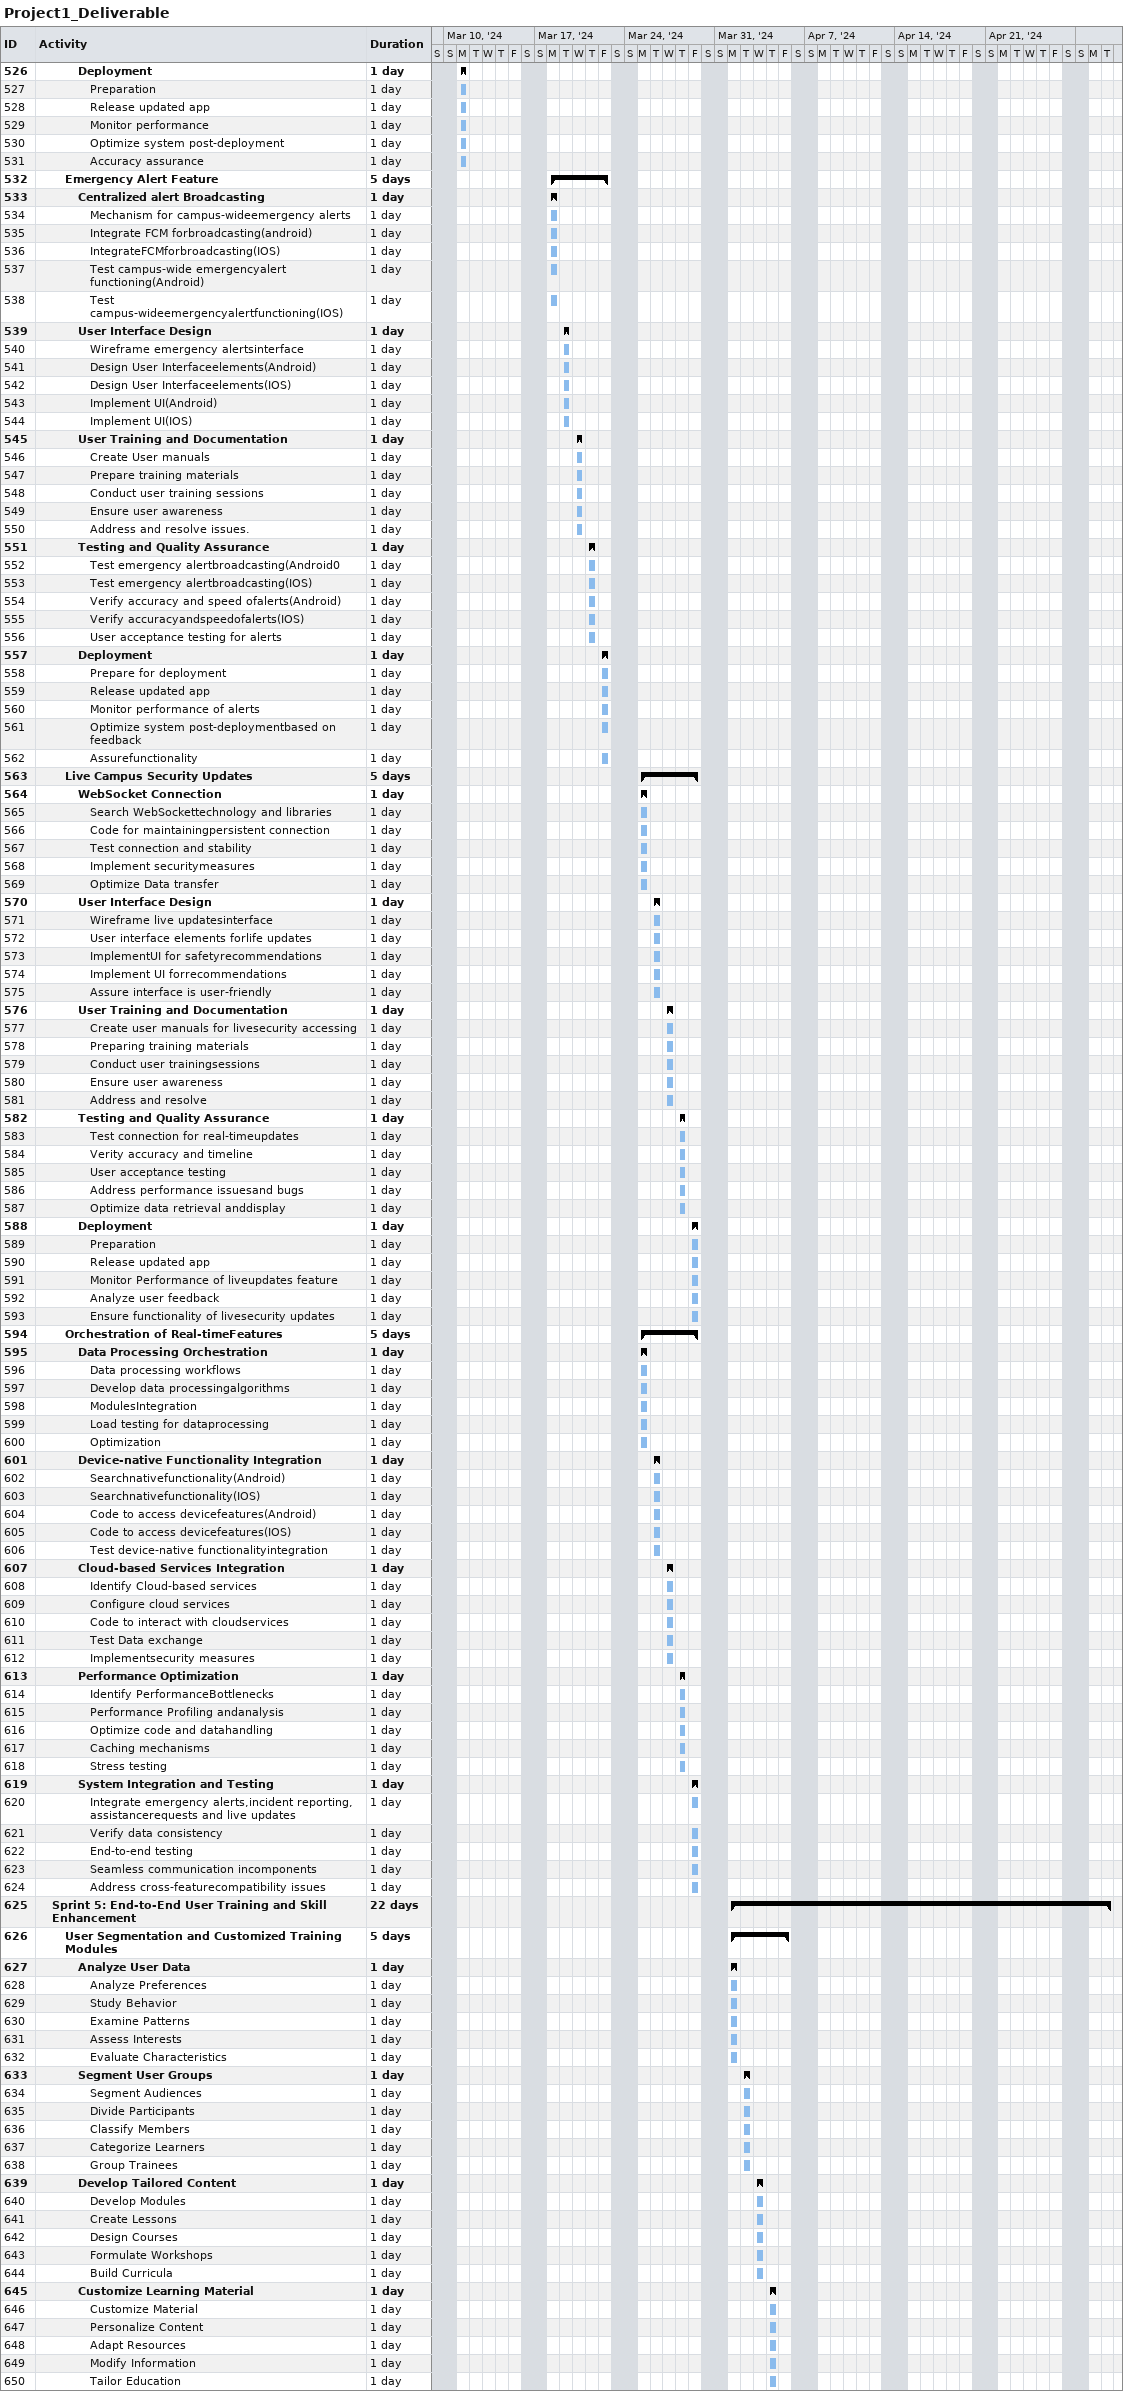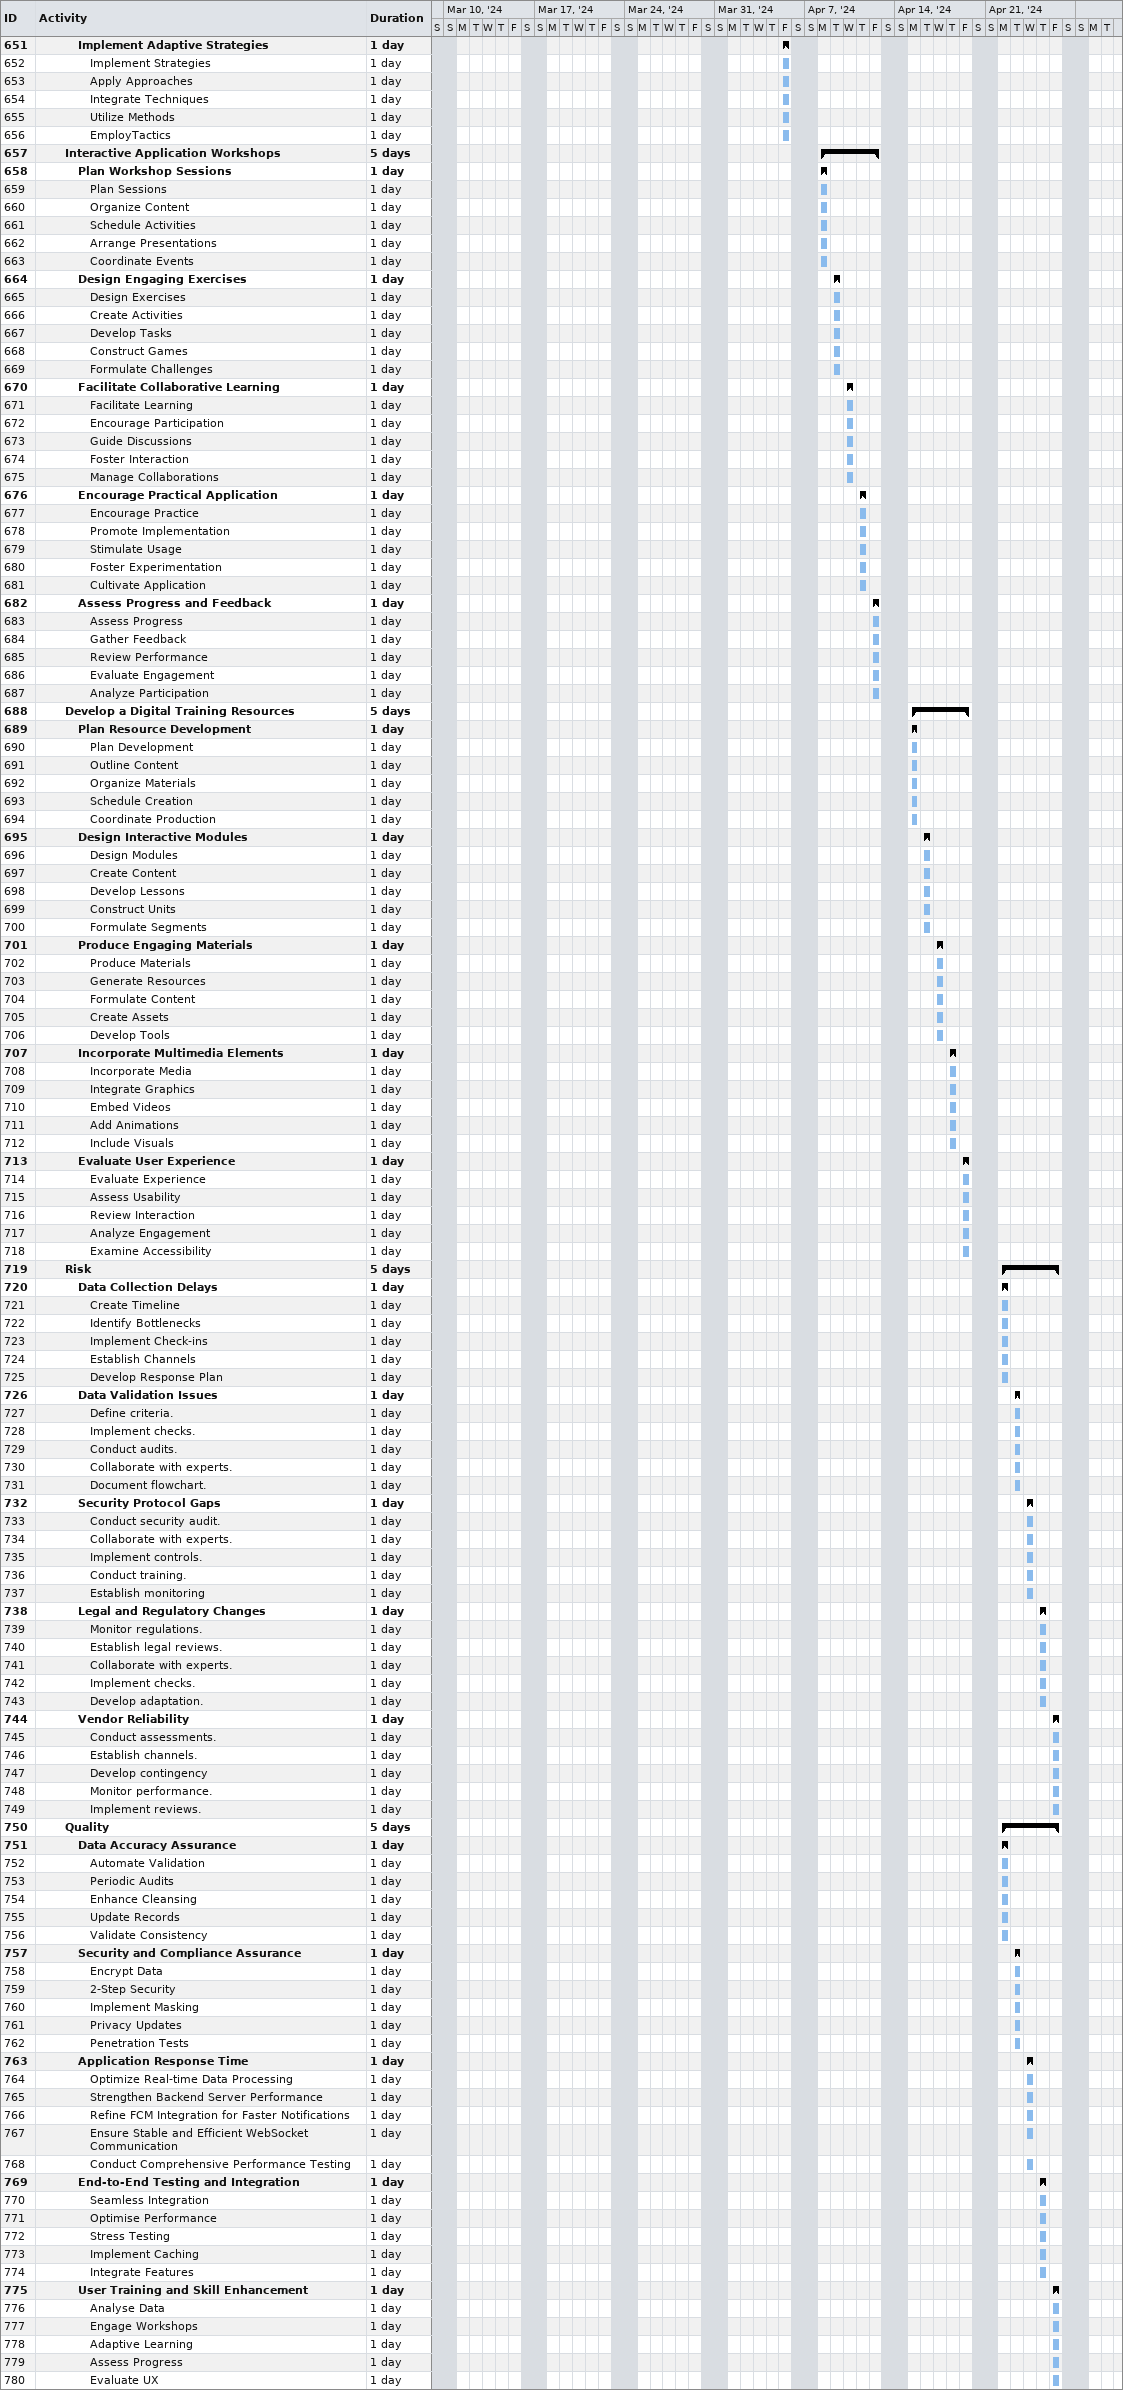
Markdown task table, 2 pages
Project1_Deliverable

| ID | Level | Task | Duration | Start | Finish |
|---|---|---|---|---|---|
| 526 | 4 | **Deployment** | 1d | 2024-03-11 | 2024-03-11 |
| 527 | 5 | Preparation | 1d | 2024-03-11 | 2024-03-11 |
| 528 | 5 | Release updated app | 1d | 2024-03-11 | 2024-03-11 |
| 529 | 5 | Monitor performance | 1d | 2024-03-11 | 2024-03-11 |
| 530 | 5 | Optimize system post-deployment | 1d | 2024-03-11 | 2024-03-11 |
| 531 | 5 | Accuracy assurance | 1d | 2024-03-11 | 2024-03-11 |
| 532 | 3 | **Emergency Alert Feature** | 5d | 2024-03-18 | 2024-03-22 |
| 533 | 4 | **Centralized alert Broadcasting** | 1d | 2024-03-18 | 2024-03-18 |
| 534 | 5 | Mechanism for campus-wideemergency alerts | 1d | 2024-03-18 | 2024-03-18 |
| 535 | 5 | Integrate FCM forbroadcasting(android) | 1d | 2024-03-18 | 2024-03-18 |
| 536 | 5 | IntegrateFCMforbroadcasting(IOS) | 1d | 2024-03-18 | 2024-03-18 |
| 537 | 5 | Test campus-wide emergencyalert functioning(Android) | 1d | 2024-03-18 | 2024-03-18 |
| 538 | 5 | Test campus-wideemergencyalertfunctioning(IOS) | 1d | 2024-03-18 | 2024-03-18 |
| 539 | 4 | **User Interface Design** | 1d | 2024-03-19 | 2024-03-19 |
| 540 | 5 | Wireframe emergency alertsinterface | 1d | 2024-03-19 | 2024-03-19 |
| 541 | 5 | Design User Interfaceelements(Android) | 1d | 2024-03-19 | 2024-03-19 |
| 542 | 5 | Design User Interfaceelements(IOS) | 1d | 2024-03-19 | 2024-03-19 |
| 543 | 5 | Implement UI(Android) | 1d | 2024-03-19 | 2024-03-19 |
| 544 | 5 | Implement UI(IOS) | 1d | 2024-03-19 | 2024-03-19 |
| 545 | 4 | **User Training and Documentation** | 1d | 2024-03-20 | 2024-03-20 |
| 546 | 5 | Create User manuals | 1d | 2024-03-20 | 2024-03-20 |
| 547 | 5 | Prepare training materials | 1d | 2024-03-20 | 2024-03-20 |
| 548 | 5 | Conduct user training sessions | 1d | 2024-03-20 | 2024-03-20 |
| 549 | 5 | Ensure user awareness | 1d | 2024-03-20 | 2024-03-20 |
| 550 | 5 | Address and resolve issues. | 1d | 2024-03-20 | 2024-03-20 |
| 551 | 4 | **Testing and Quality Assurance** | 1d | 2024-03-21 | 2024-03-21 |
| 552 | 5 | Test emergency alertbroadcasting(Android0 | 1d | 2024-03-21 | 2024-03-21 |
| 553 | 5 | Test emergency alertbroadcasting(IOS) | 1d | 2024-03-21 | 2024-03-21 |
| 554 | 5 | Verify accuracy and speed ofalerts(Android) | 1d | 2024-03-21 | 2024-03-21 |
| 555 | 5 | Verify accuracyandspeedofalerts(IOS) | 1d | 2024-03-21 | 2024-03-21 |
| 556 | 5 | User acceptance testing for alerts | 1d | 2024-03-21 | 2024-03-21 |
| 557 | 4 | **Deployment** | 1d | 2024-03-22 | 2024-03-22 |
| 558 | 5 | Prepare for deployment | 1d | 2024-03-22 | 2024-03-22 |
| 559 | 5 | Release updated app | 1d | 2024-03-22 | 2024-03-22 |
| 560 | 5 | Monitor performance of alerts | 1d | 2024-03-22 | 2024-03-22 |
| 561 | 5 | Optimize system post-deploymentbased on feedback | 1d | 2024-03-22 | 2024-03-22 |
| 562 | 5 | Assurefunctionality | 1d | 2024-03-22 | 2024-03-22 |
| 563 | 3 | **Live Campus Security Updates** | 5d | 2024-03-25 | 2024-03-29 |
| 564 | 4 | **WebSocket Connection** | 1d | 2024-03-25 | 2024-03-25 |
| 565 | 5 | Search WebSockettechnology and libraries | 1d | 2024-03-25 | 2024-03-25 |
| 566 | 5 | Code for maintainingpersistent connection | 1d | 2024-03-25 | 2024-03-25 |
| 567 | 5 | Test connection and stability | 1d | 2024-03-25 | 2024-03-25 |
| 568 | 5 | Implement securitymeasures | 1d | 2024-03-25 | 2024-03-25 |
| 569 | 5 | Optimize Data transfer | 1d | 2024-03-25 | 2024-03-25 |
| 570 | 4 | **User Interface Design** | 1d | 2024-03-26 | 2024-03-26 |
| 571 | 5 | Wireframe live updatesinterface | 1d | 2024-03-26 | 2024-03-26 |
| 572 | 5 | User interface elements forlife updates | 1d | 2024-03-26 | 2024-03-26 |
| 573 | 5 | ImplementUI for safetyrecommendations | 1d | 2024-03-26 | 2024-03-26 |
| 574 | 5 | Implement UI forrecommendations | 1d | 2024-03-26 | 2024-03-26 |
| 575 | 5 | Assure interface is user-friendly | 1d | 2024-03-26 | 2024-03-26 |
| 576 | 4 | **User Training and Documentation** | 1d | 2024-03-27 | 2024-03-27 |
| 577 | 5 | Create user manuals for livesecurity accessing | 1d | 2024-03-27 | 2024-03-27 |
| 578 | 5 | Preparing training materials | 1d | 2024-03-27 | 2024-03-27 |
| 579 | 5 | Conduct user trainingsessions | 1d | 2024-03-27 | 2024-03-27 |
| 580 | 5 | Ensure user awareness | 1d | 2024-03-27 | 2024-03-27 |
| 581 | 5 | Address and resolve | 1d | 2024-03-27 | 2024-03-27 |
| 582 | 4 | **Testing and Quality Assurance** | 1d | 2024-03-28 | 2024-03-28 |
| 583 | 5 | Test connection for real-timeupdates | 1d | 2024-03-28 | 2024-03-28 |
| 584 | 5 | Verity accuracy and timeline | 1d | 2024-03-28 | 2024-03-28 |
| 585 | 5 | User acceptance testing | 1d | 2024-03-28 | 2024-03-28 |
| 586 | 5 | Address performance issuesand bugs | 1d | 2024-03-28 | 2024-03-28 |
| 587 | 5 | Optimize data retrieval anddisplay | 1d | 2024-03-28 | 2024-03-28 |
| 588 | 4 | **Deployment** | 1d | 2024-03-29 | 2024-03-29 |
| 589 | 5 | Preparation | 1d | 2024-03-29 | 2024-03-29 |
| 590 | 5 | Release updated app | 1d | 2024-03-29 | 2024-03-29 |
| 591 | 5 | Monitor Performance of liveupdates feature | 1d | 2024-03-29 | 2024-03-29 |
| 592 | 5 | Analyze user feedback | 1d | 2024-03-29 | 2024-03-29 |
| 593 | 5 | Ensure functionality of livesecurity updates | 1d | 2024-03-29 | 2024-03-29 |
| 594 | 3 | **Orchestration of Real-timeFeatures** | 5d | 2024-03-25 | 2024-03-29 |
| 595 | 4 | **Data Processing Orchestration** | 1d | 2024-03-25 | 2024-03-25 |
| 596 | 5 | Data processing workflows | 1d | 2024-03-25 | 2024-03-25 |
| 597 | 5 | Develop data processingalgorithms | 1d | 2024-03-25 | 2024-03-25 |
| 598 | 5 | ModulesIntegration | 1d | 2024-03-25 | 2024-03-25 |
| 599 | 5 | Load testing for dataprocessing | 1d | 2024-03-25 | 2024-03-25 |
| 600 | 5 | Optimization | 1d | 2024-03-25 | 2024-03-25 |
| 601 | 4 | **Device-native Functionality Integration** | 1d | 2024-03-26 | 2024-03-26 |
| 602 | 5 | Searchnativefunctionality(Android) | 1d | 2024-03-26 | 2024-03-26 |
| 603 | 5 | Searchnativefunctionality(IOS) | 1d | 2024-03-26 | 2024-03-26 |
| 604 | 5 | Code to access devicefeatures(Android) | 1d | 2024-03-26 | 2024-03-26 |
| 605 | 5 | Code to access devicefeatures(IOS) | 1d | 2024-03-26 | 2024-03-26 |
| 606 | 5 | Test device-native functionalityintegration | 1d | 2024-03-26 | 2024-03-26 |
| 607 | 4 | **Cloud-based Services Integration** | 1d | 2024-03-27 | 2024-03-27 |
| 608 | 5 | Identify Cloud-based services | 1d | 2024-03-27 | 2024-03-27 |
| 609 | 5 | Configure cloud services | 1d | 2024-03-27 | 2024-03-27 |
| 610 | 5 | Code to interact with cloudservices | 1d | 2024-03-27 | 2024-03-27 |
| 611 | 5 | Test Data exchange | 1d | 2024-03-27 | 2024-03-27 |
| 612 | 5 | Implementsecurity measures | 1d | 2024-03-27 | 2024-03-27 |
| 613 | 4 | **Performance Optimization** | 1d | 2024-03-28 | 2024-03-28 |
| 614 | 5 | Identify PerformanceBottlenecks | 1d | 2024-03-28 | 2024-03-28 |
| 615 | 5 | Performance Profiling andanalysis | 1d | 2024-03-28 | 2024-03-28 |
| 616 | 5 | Optimize code and datahandling | 1d | 2024-03-28 | 2024-03-28 |
| 617 | 5 | Caching mechanisms | 1d | 2024-03-28 | 2024-03-28 |
| 618 | 5 | Stress testing | 1d | 2024-03-28 | 2024-03-28 |
| 619 | 4 | **System Integration and Testing** | 1d | 2024-03-29 | 2024-03-29 |
| 620 | 5 | Integrate emergency alerts,incident reporting, assistancerequests and live updates | 1d | 2024-03-29 | 2024-03-29 |
| 621 | 5 | Verify data consistency | 1d | 2024-03-29 | 2024-03-29 |
| 622 | 5 | End-to-end testing | 1d | 2024-03-29 | 2024-03-29 |
| 623 | 5 | Seamless communication incomponents | 1d | 2024-03-29 | 2024-03-29 |
| 624 | 5 | Address cross-featurecompatibility issues | 1d | 2024-03-29 | 2024-03-29 |
| 625 | 2 | **Sprint 5: End-to-End User Training and Skill Enhancement** | 22d | 2024-04-01 | 2024-04-30 |
| 626 | 3 | **User Segmentation and Customized Training Modules** | 5d | 2024-04-01 | 2024-04-05 |
| 627 | 4 | **Analyze User Data** | 1d | 2024-04-01 | 2024-04-01 |
| 628 | 5 | Analyze Preferences | 1d | 2024-04-01 | 2024-04-01 |
| 629 | 5 | Study Behavior | 1d | 2024-04-01 | 2024-04-01 |
| 630 | 5 | Examine Patterns | 1d | 2024-04-01 | 2024-04-01 |
| 631 | 5 | Assess Interests | 1d | 2024-04-01 | 2024-04-01 |
| 632 | 5 | Evaluate Characteristics | 1d | 2024-04-01 | 2024-04-01 |
| 633 | 4 | **Segment User Groups** | 1d | 2024-04-02 | 2024-04-02 |
| 634 | 5 | Segment Audiences | 1d | 2024-04-02 | 2024-04-02 |
| 635 | 5 | Divide Participants | 1d | 2024-04-02 | 2024-04-02 |
| 636 | 5 | Classify Members | 1d | 2024-04-02 | 2024-04-02 |
| 637 | 5 | Categorize Learners | 1d | 2024-04-02 | 2024-04-02 |
| 638 | 5 | Group Trainees | 1d | 2024-04-02 | 2024-04-02 |
| 639 | 4 | **Develop Tailored Content** | 1d | 2024-04-03 | 2024-04-03 |
| 640 | 5 | Develop Modules | 1d | 2024-04-03 | 2024-04-03 |
| 641 | 5 | Create Lessons | 1d | 2024-04-03 | 2024-04-03 |
| 642 | 5 | Design Courses | 1d | 2024-04-03 | 2024-04-03 |
| 643 | 5 | Formulate Workshops | 1d | 2024-04-03 | 2024-04-03 |
| 644 | 5 | Build Curricula | 1d | 2024-04-03 | 2024-04-03 |
| 645 | 4 | **Customize Learning Material** | 1d | 2024-04-04 | 2024-04-04 |
| 646 | 5 | Customize Material | 1d | 2024-04-04 | 2024-04-04 |
| 647 | 5 | Personalize Content | 1d | 2024-04-04 | 2024-04-04 |
| 648 | 5 | Adapt Resources | 1d | 2024-04-04 | 2024-04-04 |
| 649 | 5 | Modify Information | 1d | 2024-04-04 | 2024-04-04 |
| 650 | 5 | Tailor Education | 1d | 2024-04-04 | 2024-04-04 |
| 651 | 4 | **Implement Adaptive Strategies** | 1d | 2024-04-05 | 2024-04-05 |
| 652 | 5 | Implement Strategies | 1d | 2024-04-05 | 2024-04-05 |
| 653 | 5 | Apply Approaches | 1d | 2024-04-05 | 2024-04-05 |
| 654 | 5 | Integrate Techniques | 1d | 2024-04-05 | 2024-04-05 |
| 655 | 5 | Utilize Methods | 1d | 2024-04-05 | 2024-04-05 |
| 656 | 5 | EmployTactics | 1d | 2024-04-05 | 2024-04-05 |
| 657 | 3 | **Interactive Application Workshops** | 5d | 2024-04-08 | 2024-04-12 |
| 658 | 4 | **Plan Workshop Sessions** | 1d | 2024-04-08 | 2024-04-08 |
| 659 | 5 | Plan Sessions | 1d | 2024-04-08 | 2024-04-08 |
| 660 | 5 | Organize Content | 1d | 2024-04-08 | 2024-04-08 |
| 661 | 5 | Schedule Activities | 1d | 2024-04-08 | 2024-04-08 |
| 662 | 5 | Arrange Presentations | 1d | 2024-04-08 | 2024-04-08 |
| 663 | 5 | Coordinate Events | 1d | 2024-04-08 | 2024-04-08 |
| 664 | 4 | **Design Engaging Exercises** | 1d | 2024-04-09 | 2024-04-09 |
| 665 | 5 | Design Exercises | 1d | 2024-04-09 | 2024-04-09 |
| 666 | 5 | Create Activities | 1d | 2024-04-09 | 2024-04-09 |
| 667 | 5 | Develop Tasks | 1d | 2024-04-09 | 2024-04-09 |
| 668 | 5 | Construct Games | 1d | 2024-04-09 | 2024-04-09 |
| 669 | 5 | Formulate Challenges | 1d | 2024-04-09 | 2024-04-09 |
| 670 | 4 | **Facilitate Collaborative Learning** | 1d | 2024-04-10 | 2024-04-10 |
| 671 | 5 | Facilitate Learning | 1d | 2024-04-10 | 2024-04-10 |
| 672 | 5 | Encourage Participation | 1d | 2024-04-10 | 2024-04-10 |
| 673 | 5 | Guide Discussions | 1d | 2024-04-10 | 2024-04-10 |
| 674 | 5 | Foster Interaction | 1d | 2024-04-10 | 2024-04-10 |
| 675 | 5 | Manage Collaborations | 1d | 2024-04-10 | 2024-04-10 |
| 676 | 4 | **Encourage Practical Application** | 1d | 2024-04-11 | 2024-04-11 |
| 677 | 5 | Encourage Practice | 1d | 2024-04-11 | 2024-04-11 |
| 678 | 5 | Promote Implementation | 1d | 2024-04-11 | 2024-04-11 |
| 679 | 5 | Stimulate Usage | 1d | 2024-04-11 | 2024-04-11 |
| 680 | 5 | Foster Experimentation | 1d | 2024-04-11 | 2024-04-11 |
| 681 | 5 | Cultivate Application | 1d | 2024-04-11 | 2024-04-11 |
| 682 | 4 | **Assess Progress and Feedback** | 1d | 2024-04-12 | 2024-04-12 |
| 683 | 5 | Assess Progress | 1d | 2024-04-12 | 2024-04-12 |
| 684 | 5 | Gather Feedback | 1d | 2024-04-12 | 2024-04-12 |
| 685 | 5 | Review Performance | 1d | 2024-04-12 | 2024-04-12 |
| 686 | 5 | Evaluate Engagement | 1d | 2024-04-12 | 2024-04-12 |
| 687 | 5 | Analyze Participation | 1d | 2024-04-12 | 2024-04-12 |
| 688 | 3 | **Develop a Digital Training Resources** | 5d | 2024-04-15 | 2024-04-19 |
| 689 | 4 | **Plan Resource Development** | 1d | 2024-04-15 | 2024-04-15 |
| 690 | 5 | Plan Development | 1d | 2024-04-15 | 2024-04-15 |
| 691 | 5 | Outline Content | 1d | 2024-04-15 | 2024-04-15 |
| 692 | 5 | Organize Materials | 1d | 2024-04-15 | 2024-04-15 |
| 693 | 5 | Schedule Creation | 1d | 2024-04-15 | 2024-04-15 |
| 694 | 5 | Coordinate Production | 1d | 2024-04-15 | 2024-04-15 |
| 695 | 4 | **Design Interactive Modules** | 1d | 2024-04-16 | 2024-04-16 |
| 696 | 5 | Design Modules | 1d | 2024-04-16 | 2024-04-16 |
| 697 | 5 | Create Content | 1d | 2024-04-16 | 2024-04-16 |
| 698 | 5 | Develop Lessons | 1d | 2024-04-16 | 2024-04-16 |
| 699 | 5 | Construct Units | 1d | 2024-04-16 | 2024-04-16 |
| 700 | 5 | Formulate Segments | 1d | 2024-04-16 | 2024-04-16 |
| 701 | 4 | **Produce Engaging Materials** | 1d | 2024-04-17 | 2024-04-17 |
| 702 | 5 | Produce Materials | 1d | 2024-04-17 | 2024-04-17 |
| 703 | 5 | Generate Resources | 1d | 2024-04-17 | 2024-04-17 |
| 704 | 5 | Formulate Content | 1d | 2024-04-17 | 2024-04-17 |
| 705 | 5 | Create Assets | 1d | 2024-04-17 | 2024-04-17 |
| 706 | 5 | Develop Tools | 1d | 2024-04-17 | 2024-04-17 |
| 707 | 4 | **Incorporate Multimedia Elements** | 1d | 2024-04-18 | 2024-04-18 |
| 708 | 5 | Incorporate Media | 1d | 2024-04-18 | 2024-04-18 |
| 709 | 5 | Integrate Graphics | 1d | 2024-04-18 | 2024-04-18 |
| 710 | 5 | Embed Videos | 1d | 2024-04-18 | 2024-04-18 |
| 711 | 5 | Add Animations | 1d | 2024-04-18 | 2024-04-18 |
| 712 | 5 | Include Visuals | 1d | 2024-04-18 | 2024-04-18 |
| 713 | 4 | **Evaluate User Experience** | 1d | 2024-04-19 | 2024-04-19 |
| 714 | 5 | Evaluate Experience | 1d | 2024-04-19 | 2024-04-19 |
| 715 | 5 | Assess Usability | 1d | 2024-04-19 | 2024-04-19 |
| 716 | 5 | Review Interaction | 1d | 2024-04-19 | 2024-04-19 |
| 717 | 5 | Analyze Engagement | 1d | 2024-04-19 | 2024-04-19 |
| 718 | 5 | Examine Accessibility | 1d | 2024-04-19 | 2024-04-19 |
| 719 | 3 | **Risk** | 5d | 2024-04-22 | 2024-04-26 |
| 720 | 4 | **Data Collection Delays** | 1d | 2024-04-22 | 2024-04-22 |
| 721 | 5 | Create Timeline | 1d | 2024-04-22 | 2024-04-22 |
| 722 | 5 | Identify Bottlenecks | 1d | 2024-04-22 | 2024-04-22 |
| 723 | 5 | Implement Check-ins | 1d | 2024-04-22 | 2024-04-22 |
| 724 | 5 | Establish Channels | 1d | 2024-04-22 | 2024-04-22 |
| 725 | 5 | Develop Response Plan | 1d | 2024-04-22 | 2024-04-22 |
| 726 | 4 | **Data Validation Issues** | 1d | 2024-04-23 | 2024-04-23 |
| 727 | 5 | Define criteria. | 1d | 2024-04-23 | 2024-04-23 |
| 728 | 5 | Implement checks. | 1d | 2024-04-23 | 2024-04-23 |
| 729 | 5 | Conduct audits. | 1d | 2024-04-23 | 2024-04-23 |
| 730 | 5 | Collaborate with experts. | 1d | 2024-04-23 | 2024-04-23 |
| 731 | 5 | Document flowchart. | 1d | 2024-04-23 | 2024-04-23 |
| 732 | 4 | **Security Protocol Gaps** | 1d | 2024-04-24 | 2024-04-24 |
| 733 | 5 | Conduct security audit. | 1d | 2024-04-24 | 2024-04-24 |
| 734 | 5 | Collaborate with experts. | 1d | 2024-04-24 | 2024-04-24 |
| 735 | 5 | Implement controls. | 1d | 2024-04-24 | 2024-04-24 |
| 736 | 5 | Conduct training. | 1d | 2024-04-24 | 2024-04-24 |
| 737 | 5 | Establish monitoring | 1d | 2024-04-24 | 2024-04-24 |
| 738 | 4 | **Legal and Regulatory Changes** | 1d | 2024-04-25 | 2024-04-25 |
| 739 | 5 | Monitor regulations. | 1d | 2024-04-25 | 2024-04-25 |
| 740 | 5 | Establish legal reviews. | 1d | 2024-04-25 | 2024-04-25 |
| 741 | 5 | Collaborate with experts. | 1d | 2024-04-25 | 2024-04-25 |
| 742 | 5 | Implement checks. | 1d | 2024-04-25 | 2024-04-25 |
| 743 | 5 | Develop adaptation. | 1d | 2024-04-25 | 2024-04-25 |
| 744 | 4 | **Vendor Reliability** | 1d | 2024-04-26 | 2024-04-26 |
| 745 | 5 | Conduct assessments. | 1d | 2024-04-26 | 2024-04-26 |
| 746 | 5 | Establish channels. | 1d | 2024-04-26 | 2024-04-26 |
| 747 | 5 | Develop contingency | 1d | 2024-04-26 | 2024-04-26 |
| 748 | 5 | Monitor performance. | 1d | 2024-04-26 | 2024-04-26 |
| 749 | 5 | Implement reviews. | 1d | 2024-04-26 | 2024-04-26 |
| 750 | 3 | **Quality** | 5d | 2024-04-22 | 2024-04-26 |
| 751 | 4 | **Data Accuracy Assurance** | 1d | 2024-04-22 | 2024-04-22 |
| 752 | 5 | Automate Validation | 1d | 2024-04-22 | 2024-04-22 |
| 753 | 5 | Periodic Audits | 1d | 2024-04-22 | 2024-04-22 |
| 754 | 5 | Enhance Cleansing | 1d | 2024-04-22 | 2024-04-22 |
| 755 | 5 | Update Records | 1d | 2024-04-22 | 2024-04-22 |
| 756 | 5 | Validate Consistency | 1d | 2024-04-22 | 2024-04-22 |
| 757 | 4 | **Security and Compliance Assurance** | 1d | 2024-04-23 | 2024-04-23 |
| 758 | 5 | Encrypt Data | 1d | 2024-04-23 | 2024-04-23 |
| 759 | 5 | 2-Step Security | 1d | 2024-04-23 | 2024-04-23 |
| 760 | 5 | Implement Masking | 1d | 2024-04-23 | 2024-04-23 |
| 761 | 5 | Privacy Updates | 1d | 2024-04-23 | 2024-04-23 |
| 762 | 5 | Penetration Tests | 1d | 2024-04-23 | 2024-04-23 |
| 763 | 4 | **Application Response Time** | 1d | 2024-04-24 | 2024-04-24 |
| 764 | 5 | Optimize Real-time Data Processing | 1d | 2024-04-24 | 2024-04-24 |
| 765 | 5 | Strengthen Backend Server Performance | 1d | 2024-04-24 | 2024-04-24 |
| 766 | 5 | Refine FCM Integration for Faster Notifications | 1d | 2024-04-24 | 2024-04-24 |
| 767 | 5 | Ensure Stable and Efficient WebSocket Communication | 1d | 2024-04-24 | 2024-04-24 |
| 768 | 5 | Conduct Comprehensive Performance Testing | 1d | 2024-04-24 | 2024-04-24 |
| 769 | 4 | **End-to-End Testing and Integration** | 1d | 2024-04-25 | 2024-04-25 |
| 770 | 5 | Seamless Integration | 1d | 2024-04-25 | 2024-04-25 |
| 771 | 5 | Optimise Performance | 1d | 2024-04-25 | 2024-04-25 |
| 772 | 5 | Stress Testing | 1d | 2024-04-25 | 2024-04-25 |
| 773 | 5 | Implement Caching | 1d | 2024-04-25 | 2024-04-25 |
| 774 | 5 | Integrate Features | 1d | 2024-04-25 | 2024-04-25 |
| 775 | 4 | **User Training and Skill Enhancement** | 1d | 2024-04-26 | 2024-04-26 |
| 776 | 5 | Analyse Data | 1d | 2024-04-26 | 2024-04-26 |
| 777 | 5 | Engage Workshops | 1d | 2024-04-26 | 2024-04-26 |
| 778 | 5 | Adaptive Learning | 1d | 2024-04-26 | 2024-04-26 |
| 779 | 5 | Assess Progress | 1d | 2024-04-26 | 2024-04-26 |
| 780 | 5 | Evaluate UX | 1d | 2024-04-26 | 2024-04-26 |
